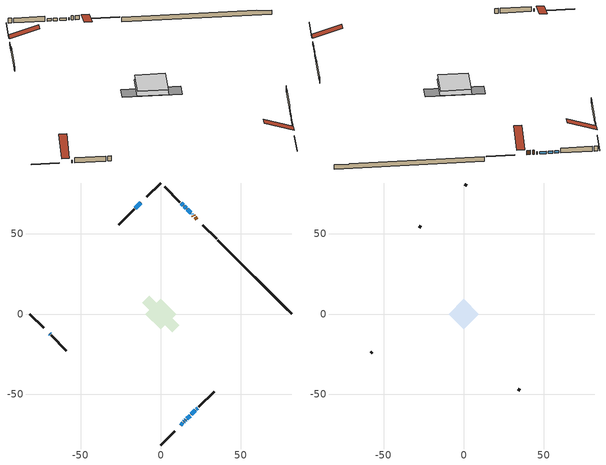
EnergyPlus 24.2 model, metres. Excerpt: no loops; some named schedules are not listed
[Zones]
conditioned space
 floor adiabatic (AdiabaticFloorConstruction): -9.57,0 0,9.57 9.57,0 0,-9.57 z0.31
 floor foundation (Slab1 construction): -11.53,7.03 -7.03,11.53 11.53,-7.03 7.03,-11.53 z-2.08
 wall outside (RimJoist1 construction): 0,-81.68 8.65,-73.04 / -81.68,0 -73.04,-8.65 / 0,81.68 -8.65,73.04 / 34.91,46.78 26.26,55.43 z0.31:0.61
 wall outside (AdiabaticWallConstruction 1): 22.51,59.17 21.36,60.32 / 20.71,60.98 20.13,61.55 z0.31:2.34
 wall outside (AdiabaticWallConstruction): 12.4,-69.29 13.82,-67.86 / 14.48,-67.21 14.72,-66.96 / 15.38,-66.31 15.62,-66.07 / 19.48,62.21 19.24,62.45 / -69.29,-12.39 -69.05,-12.64 / 16.27,-65.41 18.37,-63.31 / 19.03,-62.66 21.54,-60.14 / 22.2,-59.49 23.06,-58.63 / -12.4,69.29 -15.82,65.87 / 18.58,63.1 16.48,65.2 / 15.83,65.86 14.54,67.15 / 13.88,67.8 12.64,69.05 z0.31:1.53
 wall outside (Wall1 construction): 23.72,-57.97 33.33,-48.36 / -68.39,-13.29 -58.78,-22.9 / -16.47,65.21 -26.08,55.6 / 11.98,69.7 2.37,79.31 z0.31:2.75
 wall foundation (FoundationWall1 construction): 35.56,46.12,-2.08 35.56,46.12,0.31 77.07,4.61,0.31 77.07,4.61,0.06 81.68,0,0.06 81.68,0,-2.08
 window (WindowConstruction): 12.4,-69.29 13.82,-67.86 z0.31:1.53
 window (WindowConstruction 8): 14.48,-67.2 14.72,-66.96 z0.31:1.53
 window (WindowConstruction 9): 15.38,-66.31 15.62,-66.07 z0.31:1.53
 window (WindowConstruction 10): 19.48,62.21 19.24,62.45 z0.31:1.53
 window (WindowConstruction 11): -69.29,-12.4 -69.05,-12.64 z0.31:1.53
 window (WindowConstruction 1): 16.27,-65.41 18.37,-63.31 z0.31:1.53
 window (WindowConstruction 2): 19.03,-62.66 21.54,-60.14 z0.31:1.53
 window (WindowConstruction 3): 22.2,-59.49 23.06,-58.63 z0.31:1.53
 window (WindowConstruction 4): -12.4,69.29 -15.82,65.87 z0.31:1.53
 window (WindowConstruction 5): 18.58,63.1 16.49,65.2 z0.31:1.53
 window (WindowConstruction 6): 15.83,65.86 14.54,67.14 z0.31:1.53
 window (WindowConstruction 7): 13.88,67.8 12.64,69.05 z0.31:1.53
 door (Door): 22.51,59.18 21.36,60.32 z0.31:2.34
 door (Door 1): 20.71,60.98 20.13,61.55 z0.31:2.34
 ceiling adiabatic (AdiabaticFloorConstruction): 0,-9.57 9.57,0 0,9.57 -9.57,0 z0.31
attic - vented
 floor to conditioned space (Floor1 construction Reversed): -9.48,0 0,9.48 9.48,0 0,-9.48 z2.75
 wall outside (Wall2 construction): 33.98,-47.7 35.04,-46.64 / -58.13,-23.56 -57.07,-24.62 / -26.74,54.95 -27.8,53.89 / 1.72,79.97 0.66,81.03 z0.31:2.75
 roof outside (Roof1 construction): 11.74,-69.95,2.75 2.5,-60.71,7.1 0.07,-63.15,7.1 9.31,-72.38,2.75; -69.95,-11.74,2.75 -60.71,-2.5,7.1 -63.15,-0.07,7.1 -72.38,-9.31,2.75; -11.74,69.95,2.75 -2.5,60.71,7.1 -0.07,63.15,7.1 -9.31,72.38,2.75; 23.17,58.52,2.75 13.93,49.28,7.1 16.37,46.85,7.1 25.6,56.08,2.75
[Building]
Building 1: Terrain=Suburbs
[Site:Location]
Saskatoon Intl AP_SK: Latitude {deg}=52.17; Longitude {deg}=-106.7; Time Zone {hr}=-6; Elevation {m}=504; Keep Site Location Information=Yes
[Site:GroundTemperature:Shallow]
-3.29371, -5.9198, -6.13011, -4.88389, 0.118965, 5.09852, 9.41553, 12.1502, 12.3826, 10.1583, 5.95142, 1.12462
[Site:WaterMainsTemperature]
Calculation Method=Schedule; Temperature Schedule=mains temperature schedule
[Material] Roughness=Rough; Thermal Absorptance=0.9
Name | Thickness {m} | Conductivity {W/m-K} | Density {kg/m3} | Specific Heat {J/kg-K} | Solar Absorptance | Visible Absorptance
asphalt or fiberglass shingles | 0.00635 | 0.162714 | 1121.4 | 1465.45 | 0.84 | 0.84
ceiling loosefill ins | 0.169333 | 0.0480833 | 16.02 | 1046.75 | 0.7 | 0.7
ceiling stud and cavity | 0.1397 | 0.326487 | 65.682 | 1177.47 | 0.7 | 0.7
concrete 4.0 in. | 0.1016 | 1.803125 | 2242.8 | 837.4 | 0.7 | 0.7
concrete 8.0 in. | 0.2032 | 1.803125 | 2242.8 | 837.4 | 0.7 | 0.7
door material | 0.04445 | 0.0451087 | 512.64 | 1214.23 | 0.7 | 0.7
door material 1 | 0.04445 | 0.188738 | 512.64 | 1214.23 | 0.7 | 0.7
exterior vertical ins | 0.0457286 | 0.029427 | 32.04 | 1214.23 | 0.7 | 0.7
floor covering | 0.0127 | 0.0433444 | 54.468 | 1339.84 | 0.6 | 0.6
floor rigid ins; wall rigid ins | 0.512978 | 0.029427 | 32.04 | 1214.23 | 0.7 | 0.7
floor stud and cavity | 0.1397 | 1.75129 | 37.0049 | 1207.88 | 0.7 | 0.7
furniture material conditioned space 1 | 0.1524 | 0.115458 | 640.8 | 1214.23 | 0.6 | 0.6
gypsum board | 0.0127 | 0.160291 | 801 | 837.4 | 0.6 | 0.6
gypsum board 1 | 0.0127 | 0.160291 | 801 | 837.4 | 0.7 | 0.7
osb sheathing 0.5 in. | 0.0127 | 0.115458 | 512.64 | 1214.23 | 0.7 | 0.7
osb sheathing 0.75 in. | 0.01905 | 0.115458 | 512.64 | 1214.23 | 0.7 | 0.7
osb sheathing 2.0 in. | 0.0508 | 0.115458 | 512.64 | 1214.23 | 0.7 | 0.7
rim joist stud and cavity | 0.0508 | 0.0309689 | 125.044 | 1163.47 | 0.6 | 0.6
wall stud and cavity | 0.1397 | 0.0931203 | 139.0536 | 1170.24 | 0.7 | 0.7
wall stud and cavity 1 | 0.0889 | 6.1454 | 50.32683 | 1063.81 | 0.6 | 0.6
wall stud and cavity 2 | 0.0889 | 0.380278 | 52.3479 | 1209.89 | 0.7 | 0.7
wall stud and cavity 3 | 0.0889 | 0.391764 | 83.0341 | 1211.67 | 0.7 | 0.7
wood siding | 0.0254 | 0.102417 | 544.68 | 1172.36 | 0 | 0
wood siding 1 | 0.00254 | 0.102417 | 544.68 | 1172.36 | 0 | 0
wood siding 2; wood siding 3; wood siding 4 | 0.0254 | 0.102417 | 544.68 | 1172.36 | 0.7 | 0.7
[WindowMaterial:SimpleGlazingSystem]
Name | U-Factor {W/m2-K} | Solar Heat Gain Coefficient
WindowMaterial | 2.912814 | 0.68
WindowMaterial 1 | 2.82878 | 0.59
WindowMaterial 2 | 2.881585 | 0.7
WindowMaterial 3 | 2.92587 | 0.66
WindowMaterial 4 | 2.89408 | 0.69
WindowMaterial 5 | 2.90827 | 0.68
WindowMaterial 6 | 2.904297 | 0.68
WindowMaterial 7 | 2.74929 | 0.58
WindowMaterial 8 | 5.22149 | 0.66
[Construction]
AdiabaticFloorConstruction: floor stud and cavity, floor rigid ins, osb sheathing 0.75 in., floor covering
AdiabaticWallConstruction: wood siding 3, wall rigid ins, wall stud and cavity 2, gypsum board
AdiabaticWallConstruction 1: wood siding 4, wall rigid ins, wall stud and cavity 2, gypsum board
Door: door material
Door 1: door material 1
Floor1 construction Reversed: gypsum board, ceiling stud and cavity, ceiling loosefill ins
FoundationWall1 construction: concrete 8.0 in., gypsum board 1
furniture construction conditioned space 1: furniture material conditioned space 1
PartitionWallConstruction: gypsum board, wall stud and cavity 3, gypsum board
RimJoist1 construction: wood siding 2, osb sheathing 2.0 in., rim joist stud and cavity
Roof1 construction: asphalt or fiberglass shingles
Slab1 construction: concrete 4.0 in.
Wall1 construction: wood siding, osb sheathing 0.5 in., wall stud and cavity, gypsum board
Wall2 construction: wood siding 1, wall stud and cavity 1
WindowConstruction: WindowMaterial
WindowConstruction 1; WindowConstruction 5: WindowMaterial 1
WindowConstruction 10; WindowConstruction 9: WindowMaterial 8
WindowConstruction 11; WindowConstruction 8: WindowMaterial 7
WindowConstruction 2: WindowMaterial 2
WindowConstruction 3: WindowMaterial 3
WindowConstruction 4: WindowMaterial 4
WindowConstruction 6: WindowMaterial 5
WindowConstruction 7: WindowMaterial 6
[Zone] Multiplier=1; Part of Total Floor Area=Yes
Name | Volume {m3}
attic - vented | 127.035
conditioned space | 875.4
[Space]
Name | Zone | Volume {m3}
attic - vented 1 | attic - vented | 127.035
conditioned space 1 | conditioned space | 875.4
[ZoneInfiltration:EffectiveLeakageArea]
infil attic - vented 1: Zone or Space=attic - vented 1; Schedule=Always On Discrete; Effective Air Leakage Area {cm2}=6163.54; Stack Coefficient=0.000472268; Wind Coefficient=1.4683e-05
[ZoneMixing]
whole house fan mix: Zone or Space=attic - vented; Schedule=Always On Continuous; Design Flow Rate Calculation Method=Flow/Zone; Design Flow Rate {m3/s}=0; Source Zone or Space=conditioned space
[SurfaceProperty:ExposedFoundationPerimeter]
Slab1: Exposed Perimeter Calculation Method=TotalExposedPerimeter; Total Exposed Perimeter {m}=65.227
[InternalMass] Zone or ZoneList=conditioned space; Space or SpaceList=conditioned space 1
Name | Construction | Surface Area {m2}
furniture mass conditioned space 1 | furniture construction conditioned space 1 | 140.052
partition wall mass | PartitionWallConstruction | 350.13
[Lights]
interior lighting: Zone or ZoneList or Space or SpaceList=conditioned space 1; Schedule=interior lighting schedule; Design Level Calculation Method=LightingLevel; Lighting Level {W}=343.2; Return Air Fraction=0; Fraction Radiant=0.6; Fraction Visible=0.2; Fraction Replaceable=1
[People]
occupants: Zone or ZoneList or Space or SpaceList=conditioned space 1; Number of People Schedule=occupants schedule; Number of People Calculation Method=People; Number of People=3; Fraction Radiant=0.314171; Sensible Heat Fraction=0.56303; Activity Level Schedule=occupants activity schedule; Carbon Dioxide Generation Rate {m3/s-W}=0; Enable ASHRAE 55 Comfort Warnings=No; Mean Radiant Temperature Calculation Type=EnclosureAveraged
[ElectricEquipment] Zone or ZoneList or Space or SpaceList=conditioned space 1; Design Level Calculation Method=EquipmentLevel
Name | Schedule | Design Level {W} | Fraction Latent | Fraction Radiant | Fraction Lost
clothes dryer | clothes dryer schedule | 140.772 | 0.015 | 0.081 | 0.85
clothes washer | clothes washer schedule | 32.1985 | 0.03 | 0.162 | 0.7
cooking range | cooking range schedule | 215.147 | 0.08 | 0.432 | 0.2
dishwasher | dishwasher schedule | 66.8632 | 0.3 | 0.18 | 0.4
fridge | fridge schedule | 72.9452 | 0 | 0.6 | 0
mech vent house fan | mech vent house fan schedule | 0 | 0 | 0 | 1
mech vent house fan cfis | mech vent house fan cfis schedule | 0 | 0 | 0 | 0
misc plug loads | misc plug loads schedule | 494.7 | 0.045 | 0.513 | 0.1
whole house fan | Always On Discrete | 0 | 0 | 0 | 1
[OtherEquipment] Zone or ZoneList or Space or SpaceList=conditioned space 1; Design Level Calculation Method=EquipmentLevel
Name | Fuel Type | Schedule | Design Level {W} | Fraction Latent | Fraction Radiant | Fraction Lost
clothes dryer 1 | Electricity | clothes dryer schedule | 0 | 0.015 | 0.081 | 0.85
cooking range 1 | Electricity | cooking range schedule | 0 | 0.08 | 0.432 | 0.2
general water use latent | None | general water use schedule | 62.594 | 1 | 0 | 0
general water use sensible | None | general water use schedule | -61.6891 | 0 | 0.6 | 0
mech vent house fan latent load | None | Always On Discrete | 0 | 1 | 0 | 0
mech vent house fan sensible load | None | Always On Discrete | 0 | 0 | 0 | 0
water heater energy adjustment1 | NaturalGas | Always On Discrete | 0.01 | 0 | 0 | 1
[ZoneInfiltration:DesignFlowRate] Zone or ZoneList or Space or SpaceList=conditioned space 1; Schedule=Always On Discrete; Design Flow Rate Calculation Method=Flow/Zone; Design Flow Rate {m3/s}=0
infil flow; natural vent flow; whole house fan flow
[AvailabilityManager:Scheduled]
furnace airloop Availability Manager: Schedule=Always On Discrete
[Foundation:Kiva]
Foundation Kiva 1: Initial Indoor Air Temperature {C}=21; Wall Height Above Grade {m}=0.310012; Wall Depth Below Slab {m}=0.2032; Custom Block Material Name 1=exterior vertical ins; Custom Block Depth 1 {m}=2.39; Custom Block X Position 1 {m}=0.2159; Custom Block Z Position 1 {m}=0
[Foundation:Kiva:Settings]
Soil Conductivity {W/m-K}=0.849921; Soil Density {kg/m3}=1842.3; Soil Specific Heat {J/kg-K}=418.7; Ground Solar Absorptivity=0.9; Ground Thermal Absorptivity=0.9; Ground Surface Roughness {m}=0.03; Far-Field Width {m}=40; Deep-Ground Boundary Condition=ZeroFlux; Deep-Ground Depth {m}=40; Minimum Cell Dimension {m}=0.2; Maximum Cell Growth Coefficient=3; Simulation Timestep=Timestep
[Exterior:Lights]
exterior lighting: Schedule=exterior lighting schedule; Design Level {W}=75.6
[EnergyManagementSystem:GlobalVariable]
furnace_airloop_Fan_RTF
infil_program_Qfan
infil_program_Qinf
natural_vent_program_Qnv
natural_vent_program_Qwhf
[EnergyManagementSystem:Sensor]
Name | Output:Variable or Output:Meter Index Key | Output:Variable or Output:Meter
airflow_gain | infil flow | Infiltration Sensible Heat Gain Energy
airflow_gain_1 | natural vent flow | Infiltration Sensible Heat Gain Energy
airflow_gain_2 | whole house fan flow | Infiltration Sensible Heat Gain Energy
airflow_loss | infil flow | Infiltration Sensible Heat Loss Energy
airflow_loss_1 | natural vent flow | Infiltration Sensible Heat Loss Energy
airflow_loss_2 | whole house fan flow | Infiltration Sensible Heat Loss Energy
clg_load_cond |  | Cooling:EnergyTransfer:Zone:CONDITIONED SPACE
clg_sp_s; clg_sp_s_1 | cooling setpoint | Schedule Value
clothes_dryer_exhaust_0_sch_s | clothes dryer exhaust 0 schedule | Schedule Value
cool_season | cooling season schedule | Schedule Value
htg_load_cond |  | Heating:EnergyTransfer:Zone:CONDITIONED SPACE
htg_sp_s; htg_sp_s_1 | heating setpoint | Schedule Value
ig_ee_conv | clothes dryer | Electric Equipment Convective Heating Energy
ig_ee_conv_2 | cooking range | Electric Equipment Convective Heating Energy
ig_ee_conv_4 | fridge | Electric Equipment Convective Heating Energy
ig_ee_conv_5 | misc plug loads | Electric Equipment Convective Heating Energy
ig_ee_conv_6 | whole house fan | Electric Equipment Convective Heating Energy
ig_ee_rad | clothes dryer | Electric Equipment Radiant Heating Energy
ig_ee_rad_2 | cooking range | Electric Equipment Radiant Heating Energy
ig_ee_rad_4 | fridge | Electric Equipment Radiant Heating Energy
ig_ee_rad_5 | misc plug loads | Electric Equipment Radiant Heating Energy
ig_ee_rad_6 | whole house fan | Electric Equipment Radiant Heating Energy
ig_lgt_conv | interior lighting | Lights Convective Heating Energy
ig_lgt_rad | interior lighting | Lights Radiant Heating Energy
ig_lgt_vis | interior lighting | Lights Visible Radiation Heating Energy
ig_oe_conv | clothes dryer 1 | Other Equipment Convective Heating Energy
ig_oe_conv_1 | cooking range 1 | Other Equipment Convective Heating Energy
ig_oe_conv_2 | general water use latent | Other Equipment Convective Heating Energy
ig_oe_conv_3 | general water use sensible | Other Equipment Convective Heating Energy
ig_oe_conv_4 | water heater energy adjustment1 | Other Equipment Convective Heating Energy
ig_oe_rad | clothes dryer 1 | Other Equipment Radiant Heating Energy
ig_oe_rad_1 | cooking range 1 | Other Equipment Radiant Heating Energy
ig_oe_rad_2 | general water use latent | Other Equipment Radiant Heating Energy
ig_oe_rad_3 | general water use sensible | Other Equipment Radiant Heating Energy
ig_oe_rad_4 | water heater energy adjustment1 | Other Equipment Radiant Heating Energy
ig_ppl_conv | occupants | People Convective Heating Energy
ig_ppl_rad | occupants | People Radiant Heating Energy
im_conv | furniture mass conditioned space 1 | Surface Inside Face Convection Heat Gain Energy
im_conv_1 | partition wall mass | Surface Inside Face Convection Heat Gain Energy
im_ig | furniture mass conditioned space 1 | Surface Inside Face Internal Gains Radiation Heat Gain Energy
im_ig_1 | partition wall mass | Surface Inside Face Internal Gains Radiation Heat Gain Energy
im_lgt | furniture mass conditioned space 1 | Surface Inside Face Lights Radiation Heat Gain Energy
im_lgt_1 | partition wall mass | Surface Inside Face Lights Radiation Heat Gain Energy
im_sol | furniture mass conditioned space 1 | Surface Inside Face Solar Radiation Heat Gain Energy
im_sol_1 | partition wall mass | Surface Inside Face Solar Radiation Heat Gain Energy
im_surf | furniture mass conditioned space 1 | Surface Inside Face Net Surface Thermal Radiation Heat Gain Energy
im_surf_1 | partition wall mass | Surface Inside Face Net Surface Thermal Radiation Heat Gain Energy
mv_conv | mech vent house fan | Electric Equipment Convective Heating Energy
mv_conv_1 | mech vent house fan cfis | Electric Equipment Convective Heating Energy
mv_conv_2 | mech vent house fan latent load | Other Equipment Convective Heating Energy
mv_conv_3 | mech vent house fan sensible load | Other Equipment Convective Heating Energy
mv_rad | mech vent house fan | Electric Equipment Radiant Heating Energy
mv_rad_1 | mech vent house fan cfis | Electric Equipment Radiant Heating Energy
mv_rad_2 | mech vent house fan latent load | Other Equipment Radiant Heating Energy
mv_rad_3 | mech vent house fan sensible load | Other Equipment Radiant Heating Energy
natural_vent_s | natural vent schedule | Schedule Value
out_pb_s |  | Site Outdoor Air Barometric Pressure
out_wt_s |  | Site Outdoor Air Humidity Ratio
site_vw_s |  | Site Wind Speed
ss_back_out | Window1 | Surface Window Shortwave from Zone Back Out Window Heat Transfer Rate
ss_back_out_1 | Window10 | Surface Window Shortwave from Zone Back Out Window Heat Transfer Rate
ss_back_out_10 | Window8 | Surface Window Shortwave from Zone Back Out Window Heat Transfer Rate
ss_back_out_11 | Window9 | Surface Window Shortwave from Zone Back Out Window Heat Transfer Rate
ss_back_out_2 | Window11 | Surface Window Shortwave from Zone Back Out Window Heat Transfer Rate
ss_back_out_3 | Window12 | Surface Window Shortwave from Zone Back Out Window Heat Transfer Rate
ss_back_out_4 | Window13 | Surface Window Shortwave from Zone Back Out Window Heat Transfer Rate
ss_back_out_5 | Window2 | Surface Window Shortwave from Zone Back Out Window Heat Transfer Rate
ss_back_out_6 | Window3 | Surface Window Shortwave from Zone Back Out Window Heat Transfer Rate
ss_back_out_7 | Window4 | Surface Window Shortwave from Zone Back Out Window Heat Transfer Rate
ss_back_out_8 | Window5 | Surface Window Shortwave from Zone Back Out Window Heat Transfer Rate
ss_back_out_9 | Window7 | Surface Window Shortwave from Zone Back Out Window Heat Transfer Rate
ss_conv | Door1 | Surface Inside Face Convection Heat Gain Energy
ss_conv_1 | Door2 | Surface Inside Face Convection Heat Gain Energy
ss_conv_10 | Window5 | Surface Inside Face Convection Heat Gain Energy
ss_conv_11 | Window7 | Surface Inside Face Convection Heat Gain Energy
ss_conv_12 | Window8 | Surface Inside Face Convection Heat Gain Energy
ss_conv_13 | Window9 | Surface Inside Face Convection Heat Gain Energy
ss_conv_2 | Window1 | Surface Inside Face Convection Heat Gain Energy
ss_conv_3 | Window10 | Surface Inside Face Convection Heat Gain Energy
ss_conv_4 | Window11 | Surface Inside Face Convection Heat Gain Energy
ss_conv_5 | Window12 | Surface Inside Face Convection Heat Gain Energy
ss_conv_6 | Window13 | Surface Inside Face Convection Heat Gain Energy
ss_conv_7 | Window2 | Surface Inside Face Convection Heat Gain Energy
ss_conv_8 | Window3 | Surface Inside Face Convection Heat Gain Energy
ss_conv_9 | Window4 | Surface Inside Face Convection Heat Gain Energy
ss_ig | Door1 | Surface Inside Face Internal Gains Radiation Heat Gain Energy
ss_ig_1 | Door2 | Surface Inside Face Internal Gains Radiation Heat Gain Energy
ss_ig_10 | Window5 | Surface Inside Face Internal Gains Radiation Heat Gain Energy
ss_ig_11 | Window7 | Surface Inside Face Internal Gains Radiation Heat Gain Energy
ss_ig_12 | Window8 | Surface Inside Face Internal Gains Radiation Heat Gain Energy
ss_ig_13 | Window9 | Surface Inside Face Internal Gains Radiation Heat Gain Energy
ss_ig_2 | Window1 | Surface Inside Face Internal Gains Radiation Heat Gain Energy
ss_ig_3 | Window10 | Surface Inside Face Internal Gains Radiation Heat Gain Energy
ss_ig_4 | Window11 | Surface Inside Face Internal Gains Radiation Heat Gain Energy
ss_ig_5 | Window12 | Surface Inside Face Internal Gains Radiation Heat Gain Energy
ss_ig_6 | Window13 | Surface Inside Face Internal Gains Radiation Heat Gain Energy
ss_ig_7 | Window2 | Surface Inside Face Internal Gains Radiation Heat Gain Energy
ss_ig_8 | Window3 | Surface Inside Face Internal Gains Radiation Heat Gain Energy
ss_ig_9 | Window4 | Surface Inside Face Internal Gains Radiation Heat Gain Energy
ss_lgt | Door1 | Surface Inside Face Lights Radiation Heat Gain Energy
ss_lgt_1 | Door2 | Surface Inside Face Lights Radiation Heat Gain Energy
ss_sol | Door1 | Surface Inside Face Solar Radiation Heat Gain Energy
ss_sol_1 | Door2 | Surface Inside Face Solar Radiation Heat Gain Energy
ss_surf | Door1 | Surface Inside Face Net Surface Thermal Radiation Heat Gain Energy
ss_surf_1 | Door2 | Surface Inside Face Net Surface Thermal Radiation Heat Gain Energy
ss_surf_10 | Window5 | Surface Inside Face Net Surface Thermal Radiation Heat Gain Energy
ss_surf_11 | Window7 | Surface Inside Face Net Surface Thermal Radiation Heat Gain Energy
ss_surf_12 | Window8 | Surface Inside Face Net Surface Thermal Radiation Heat Gain Energy
ss_surf_13 | Window9 | Surface Inside Face Net Surface Thermal Radiation Heat Gain Energy
ss_surf_2 | Window1 | Surface Inside Face Net Surface Thermal Radiation Heat Gain Energy
ss_surf_3 | Window10 | Surface Inside Face Net Surface Thermal Radiation Heat Gain Energy
ss_surf_4 | Window11 | Surface Inside Face Net Surface Thermal Radiation Heat Gain Energy
ss_surf_5 | Window12 | Surface Inside Face Net Surface Thermal Radiation Heat Gain Energy
ss_surf_6 | Window13 | Surface Inside Face Net Surface Thermal Radiation Heat Gain Energy
ss_surf_7 | Window2 | Surface Inside Face Net Surface Thermal Radiation Heat Gain Energy
ss_surf_8 | Window3 | Surface Inside Face Net Surface Thermal Radiation Heat Gain Energy
ss_surf_9 | Window4 | Surface Inside Face Net Surface Thermal Radiation Heat Gain Energy
ss_trans_in | Window1 | Surface Window Transmitted Solar Radiation Rate
ss_trans_in_1 | Window10 | Surface Window Transmitted Solar Radiation Rate
ss_trans_in_10 | Window8 | Surface Window Transmitted Solar Radiation Rate
ss_trans_in_11 | Window9 | Surface Window Transmitted Solar Radiation Rate
ss_trans_in_2 | Window11 | Surface Window Transmitted Solar Radiation Rate
ss_trans_in_3 | Window12 | Surface Window Transmitted Solar Radiation Rate
ss_trans_in_4 | Window13 | Surface Window Transmitted Solar Radiation Rate
ss_trans_in_5 | Window2 | Surface Window Transmitted Solar Radiation Rate
ss_trans_in_6 | Window3 | Surface Window Transmitted Solar Radiation Rate
ss_trans_in_7 | Window4 | Surface Window Transmitted Solar Radiation Rate
ss_trans_in_8 | Window5 | Surface Window Transmitted Solar Radiation Rate
ss_trans_in_9 | Window7 | Surface Window Transmitted Solar Radiation Rate
ss_trans_out | Window1 | Surface Inside Face Initial Transmitted Diffuse Transmitted Out Window Solar Radiation Rate
ss_trans_out_1 | Window10 | Surface Inside Face Initial Transmitted Diffuse Transmitted Out Window Solar Radiation Rate
ss_trans_out_10 | Window8 | Surface Inside Face Initial Transmitted Diffuse Transmitted Out Window Solar Radiation Rate
ss_trans_out_11 | Window9 | Surface Inside Face Initial Transmitted Diffuse Transmitted Out Window Solar Radiation Rate
ss_trans_out_2 | Window11 | Surface Inside Face Initial Transmitted Diffuse Transmitted Out Window Solar Radiation Rate
ss_trans_out_3 | Window12 | Surface Inside Face Initial Transmitted Diffuse Transmitted Out Window Solar Radiation Rate
ss_trans_out_4 | Window13 | Surface Inside Face Initial Transmitted Diffuse Transmitted Out Window Solar Radiation Rate
ss_trans_out_5 | Window2 | Surface Inside Face Initial Transmitted Diffuse Transmitted Out Window Solar Radiation Rate
ss_trans_out_6 | Window3 | Surface Inside Face Initial Transmitted Diffuse Transmitted Out Window Solar Radiation Rate
ss_trans_out_7 | Window4 | Surface Inside Face Initial Transmitted Diffuse Transmitted Out Window Solar Radiation Rate
ss_trans_out_8 | Window5 | Surface Inside Face Initial Transmitted Diffuse Transmitted Out Window Solar Radiation Rate
ss_trans_out_9 | Window7 | Surface Inside Face Initial Transmitted Diffuse Transmitted Out Window Solar Radiation Rate
s_conv | Floor1 | Surface Inside Face Convection Heat Gain Energy
s_conv_1 | FoundationWall1 | Surface Inside Face Convection Heat Gain Energy
s_conv_10 | Wall1:225 | Surface Inside Face Convection Heat Gain Energy
s_conv_11 | Wall1:315 | Surface Inside Face Convection Heat Gain Energy
s_conv_12 | Wall1:45 | Surface Inside Face Convection Heat Gain Energy
s_conv_2 | inferred conditioned ceiling | Surface Inside Face Convection Heat Gain Energy
s_conv_3 | inferred conditioned floor | Surface Inside Face Convection Heat Gain Energy
s_conv_4 | RimJoist1:135 | Surface Inside Face Convection Heat Gain Energy
s_conv_5 | RimJoist1:225 | Surface Inside Face Convection Heat Gain Energy
s_conv_6 | RimJoist1:315 | Surface Inside Face Convection Heat Gain Energy
s_conv_7 | RimJoist1:45 | Surface Inside Face Convection Heat Gain Energy
s_conv_8 | Slab1 | Surface Inside Face Convection Heat Gain Energy
s_conv_9 | Wall1:135 | Surface Inside Face Convection Heat Gain Energy
s_ig | Floor1 | Surface Inside Face Internal Gains Radiation Heat Gain Energy
s_ig_1 | FoundationWall1 | Surface Inside Face Internal Gains Radiation Heat Gain Energy
s_ig_10 | Wall1:225 | Surface Inside Face Internal Gains Radiation Heat Gain Energy
s_ig_11 | Wall1:315 | Surface Inside Face Internal Gains Radiation Heat Gain Energy
s_ig_12 | Wall1:45 | Surface Inside Face Internal Gains Radiation Heat Gain Energy
s_ig_2 | inferred conditioned ceiling | Surface Inside Face Internal Gains Radiation Heat Gain Energy
s_ig_3 | inferred conditioned floor | Surface Inside Face Internal Gains Radiation Heat Gain Energy
s_ig_4 | RimJoist1:135 | Surface Inside Face Internal Gains Radiation Heat Gain Energy
s_ig_5 | RimJoist1:225 | Surface Inside Face Internal Gains Radiation Heat Gain Energy
s_ig_6 | RimJoist1:315 | Surface Inside Face Internal Gains Radiation Heat Gain Energy
s_ig_7 | RimJoist1:45 | Surface Inside Face Internal Gains Radiation Heat Gain Energy
s_ig_8 | Slab1 | Surface Inside Face Internal Gains Radiation Heat Gain Energy
s_ig_9 | Wall1:135 | Surface Inside Face Internal Gains Radiation Heat Gain Energy
s_lgt | Floor1 | Surface Inside Face Lights Radiation Heat Gain Energy
s_lgt_1 | FoundationWall1 | Surface Inside Face Lights Radiation Heat Gain Energy
s_lgt_10 | Wall1:225 | Surface Inside Face Lights Radiation Heat Gain Energy
s_lgt_11 | Wall1:315 | Surface Inside Face Lights Radiation Heat Gain Energy
s_lgt_12 | Wall1:45 | Surface Inside Face Lights Radiation Heat Gain Energy
s_lgt_2 | inferred conditioned ceiling | Surface Inside Face Lights Radiation Heat Gain Energy
s_lgt_3 | inferred conditioned floor | Surface Inside Face Lights Radiation Heat Gain Energy
s_lgt_4 | RimJoist1:135 | Surface Inside Face Lights Radiation Heat Gain Energy
s_lgt_5 | RimJoist1:225 | Surface Inside Face Lights Radiation Heat Gain Energy
s_lgt_6 | RimJoist1:315 | Surface Inside Face Lights Radiation Heat Gain Energy
s_lgt_7 | RimJoist1:45 | Surface Inside Face Lights Radiation Heat Gain Energy
